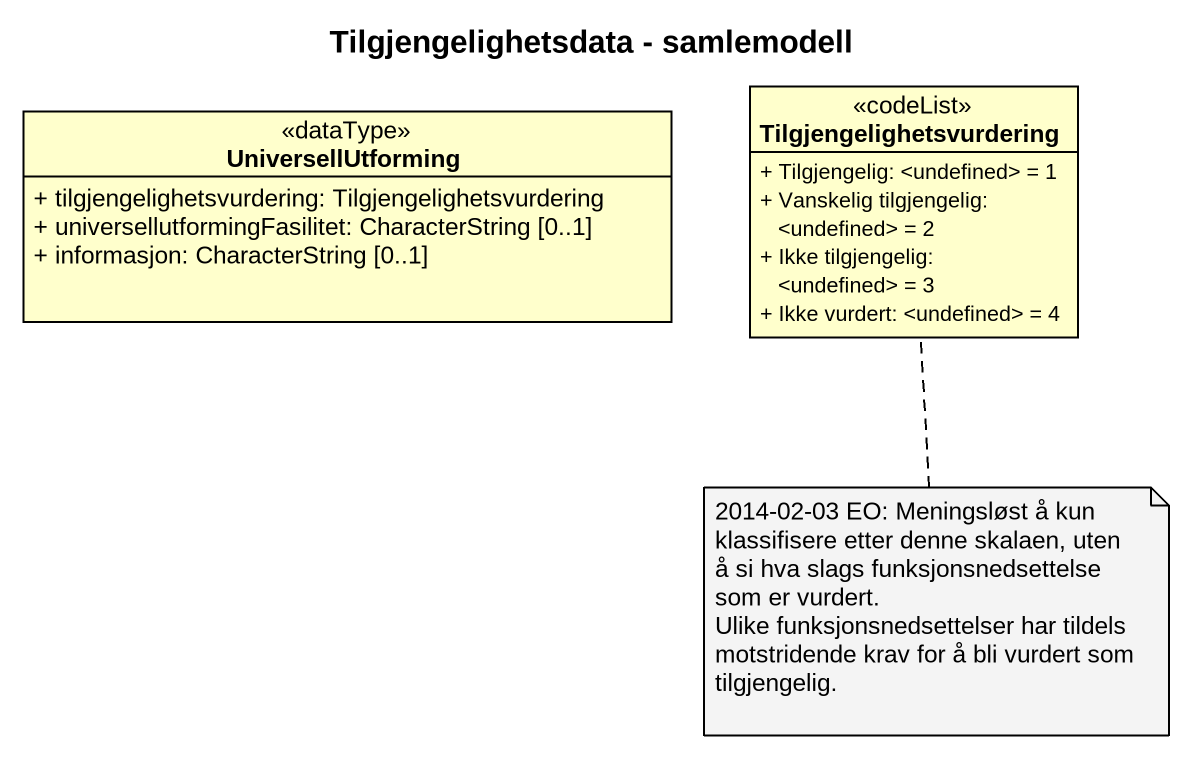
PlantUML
@startuml
title Tilgjengelighetsdata - samlemodell
hide circle
hide empty members
skinparam classAttributeIconSize 0
class UniversellUtforming <<dataType>> {
  + tilgjengelighetsvurdering: Tilgjengelighetsvurdering
  + universellutformingFasilitet: CharacterString [0..1]
  + informasjon: CharacterString [0..1]
}
class Tilgjengelighetsvurdering <<codeList>> {
  + Tilgjengelig: <undefined> = 1
  + Vanskelig tilgjengelig: <undefined> = 2
  + Ikke tilgjengelig: <undefined> = 3
  + Ikke vurdert: <undefined> = 4
}
note bottom of Tilgjengelighetsvurdering
  2014-02-03 EO: Meningsløst å kun klassifisere etter denne skalaen, uten å si hva slags funksjonsnedsettelse som er vurdert.
  Ulike funksjonsnedsettelser har tildels motstridende krav for å bli vurdert som tilgjengelig.
end note
@enduml
